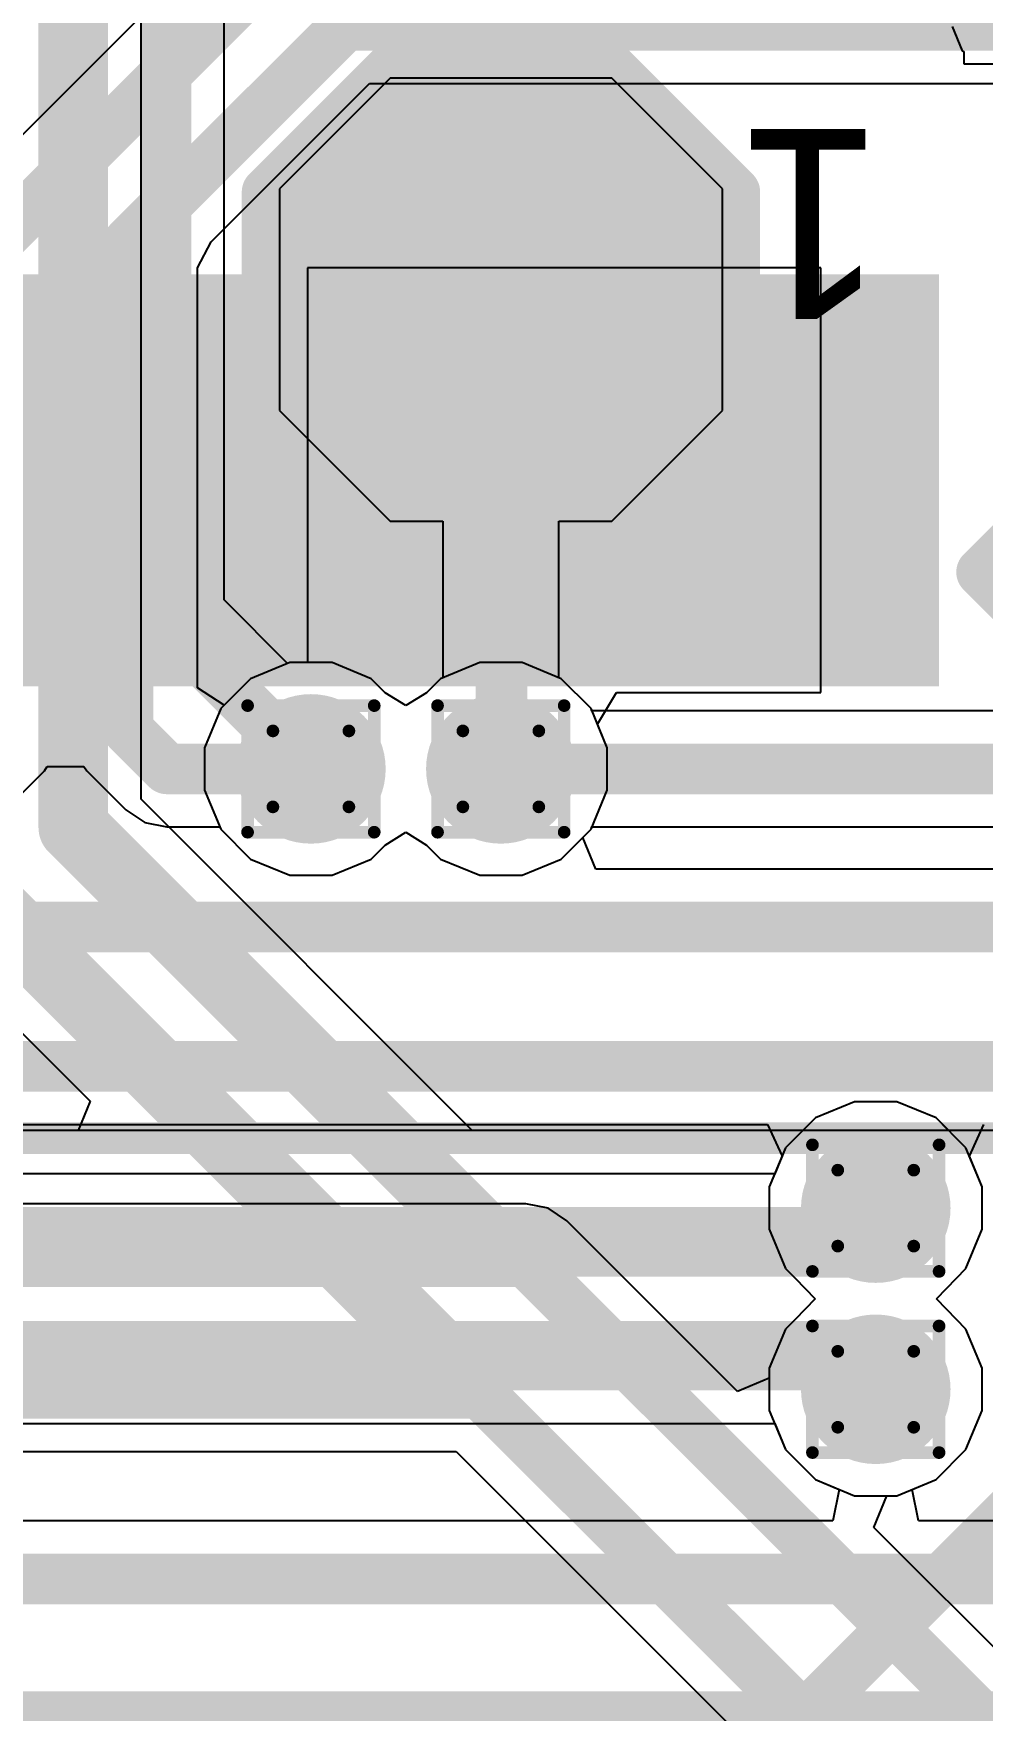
# Model space of a CAD drawing. Header units: inches. Extents: x -22 to 5433, y -13 to 5447.
# Drawn here: x 19.18 to 22.99, y 20.83 to 27.56 of the extents above; entities that cross this region are included whole.
import ezdxf

# ---------------------------------------------------------------- set-up
doc = ezdxf.new("R2010")
doc.units = ezdxf.units.IN
for name, color, linetype in [('Bottom Layer', 5, 'Continuous'), ('Bottom Overlay', 54, 'Continuous'), ('Bottom Paste', 16, 'Continuous'), ('Bottom Solder', 6, 'Continuous'), ('Drill Drawing', 1, 'Continuous'), ('Ground', 16, 'Continuous'), ('Power', 76, 'Continuous'), ('Top Layer', 1, 'Continuous'), ('Top Overlay', 2, 'Continuous'), ('Top Paste', 8, 'Continuous'), ('Top Solder', 216, 'Continuous'), ('Via Holes', 16, 'Continuous')]:
    doc.layers.add(name, color=color, linetype=linetype)
doc.styles.add('Arial', font='', dxfattribs={"height": 0.2})
doc.styles.get('Arial').set_extended_font_data('Arial')

msp = doc.modelspace()

# ---------------------------------------------------------------- hatches: boundary and pattern name
at = {"layer": 'Bottom Layer'}
msp.add_hatch(color=5, dxfattribs=at).paths.add_polyline_path([(21.4380699, 27.25774584), (20.6760699, 27.25774584), (20.2950699, 26.87674584), (20.2950699, 26.11474584), (20.6760699, 25.73374584), (21.4380699, 25.73374584), (21.8190699, 26.11474584), (21.8190699, 26.87674584)])
h = msp.add_hatch(color=5, dxfattribs=at)
edge = h.paths.add_edge_path()
edge.add_arc((20.2946, 24.6126), 0.2999994, 0, 360)
h = msp.add_hatch(color=5, dxfattribs=at)
edge = h.paths.add_edge_path()
edge.add_arc((21.0566, 24.6126), 0.2999994, 0, 360)
h = msp.add_hatch(color=5, dxfattribs=at)
edge = h.paths.add_edge_path()
edge.add_arc((22.56060258, 22.84996192), 0.2999994, 0, 360)
h = msp.add_hatch(color=5, dxfattribs=at)
edge = h.paths.add_edge_path()
edge.add_arc((22.56060258, 22.12296312), 0.2999994, 0, 360)
at = {"layer": 'Bottom Paste'}
msp.add_hatch(color=16, dxfattribs=at).paths.add_polyline_path([(21.4380699, 27.25774584), (20.6760699, 27.25774584), (20.2950699, 26.87674584), (20.2950699, 26.11474584), (20.6760699, 25.73374584), (21.4380699, 25.73374584), (21.8190699, 26.11474584), (21.8190699, 26.87674584)])
at = {"layer": 'Bottom Solder'}
msp.add_hatch(color=6, dxfattribs=at).paths.add_polyline_path([(21.4888699, 27.35934584), (20.6252699, 27.35934584), (20.1934699, 26.92754584), (20.1934699, 26.06394584), (20.6252699, 25.63214584), (21.4888699, 25.63214584), (21.9206699, 26.06394584), (21.9206699, 26.92754584)])
at = {"layer": 'Ground'}
h = msp.add_hatch(color=16, dxfattribs=at)
edge = h.paths.add_edge_path()
edge.add_arc((20.2946, 24.6126), 0.2999994, 0, 360)
h = msp.add_hatch(color=16, dxfattribs=at)
edge = h.paths.add_edge_path()
edge.add_arc((21.0566, 24.6126), 0.2999994, 0, 360)
h = msp.add_hatch(color=16, dxfattribs=at)
edge = h.paths.add_edge_path()
edge.add_arc((22.56060258, 22.84996192), 0.2999994, 0, 360)
h = msp.add_hatch(color=16, dxfattribs=at)
edge = h.paths.add_edge_path()
edge.add_arc((22.56060258, 22.12296312), 0.2999994, 0, 360)
at = {"layer": 'Power'}
h = msp.add_hatch(color=76, dxfattribs=at)
edge = h.paths.add_edge_path()
edge.add_arc((20.2946, 24.6126), 0.2999994, 0, 360)
h = msp.add_hatch(color=76, dxfattribs=at)
edge = h.paths.add_edge_path()
edge.add_arc((21.0566, 24.6126), 0.2999994, 0, 360)
h = msp.add_hatch(color=76, dxfattribs=at)
edge = h.paths.add_edge_path()
edge.add_arc((22.56060258, 22.84996192), 0.2999994, 0, 360)
h = msp.add_hatch(color=76, dxfattribs=at)
edge = h.paths.add_edge_path()
edge.add_arc((22.56060258, 22.12296312), 0.2999994, 0, 360)
at = {"layer": 'Top Layer'}
for points in [[(19.21309975, 25.0457462), (18.90809909, 25.0457462), (18.90809909, 26.49574584), (19.21309975, 26.49574584)], [(19.71309875, 25.0457462), (19.40809809, 25.0457462), (19.40809809, 26.49574584), (19.71309875, 26.49574584)], [(20.21310029, 25.0457462), (19.90809963, 25.0457462), (19.90809963, 26.49574584), (20.21310029, 26.49574584)], [(20.71309929, 25.0457462), (20.40809863, 25.0457462), (20.40809863, 26.49574584), (20.71309929, 26.49574584)], [(21.21310083, 25.0457462), (20.90810017, 25.0457462), (20.90810017, 26.49574584), (21.21310083, 26.49574584)], [(21.71309983, 25.0457462), (21.40809917, 25.0457462), (21.40809917, 26.49574584), (21.71309983, 26.49574584)], [(22.21309883, 25.0457462), (21.90809817, 25.0457462), (21.90809817, 26.49574584), (22.21309883, 26.49574584)], [(22.71310037, 25.0457462), (22.40809971, 25.0457462), (22.40809971, 26.49574584), (22.71310037, 26.49574584)]]:
    msp.add_hatch(color=1, dxfattribs=at).paths.add_polyline_path(points)
h = msp.add_hatch(color=1, dxfattribs=at)
edge = h.paths.add_edge_path()
edge.add_arc((20.2946, 24.6126), 0.2999994, 0, 360)
h = msp.add_hatch(color=1, dxfattribs=at)
edge = h.paths.add_edge_path()
edge.add_arc((21.0566, 24.6126), 0.2999994, 0, 360)
h = msp.add_hatch(color=1, dxfattribs=at)
edge = h.paths.add_edge_path()
edge.add_arc((22.56060258, 22.84996192), 0.2999994, 0, 360)
h = msp.add_hatch(color=1, dxfattribs=at)
edge = h.paths.add_edge_path()
edge.add_arc((22.56060258, 22.12296312), 0.2999994, 0, 360)
at = {"layer": 'Top Paste'}
for points in [[(19.21309975, 25.0457462), (18.90809909, 25.0457462), (18.90809909, 26.49574584), (19.21309975, 26.49574584)], [(19.71309875, 25.0457462), (19.40809809, 25.0457462), (19.40809809, 26.49574584), (19.71309875, 26.49574584)], [(20.21310029, 25.0457462), (19.90809963, 25.0457462), (19.90809963, 26.49574584), (20.21310029, 26.49574584)], [(20.71309929, 25.0457462), (20.40809863, 25.0457462), (20.40809863, 26.49574584), (20.71309929, 26.49574584)], [(21.21310083, 25.0457462), (20.90810017, 25.0457462), (20.90810017, 26.49574584), (21.21310083, 26.49574584)], [(21.71309983, 25.0457462), (21.40809917, 25.0457462), (21.40809917, 26.49574584), (21.71309983, 26.49574584)], [(22.21309883, 25.0457462), (21.90809817, 25.0457462), (21.90809817, 26.49574584), (22.21309883, 26.49574584)], [(22.71310037, 25.0457462), (22.40809971, 25.0457462), (22.40809971, 26.49574584), (22.71310037, 26.49574584)]]:
    msp.add_hatch(color=8, dxfattribs=at).paths.add_polyline_path(points)
at = {"layer": 'Top Solder'}
for points in [[(19.31469975, 24.9441462), (18.80649909, 24.9441462), (18.80649909, 26.59734584), (19.31469975, 26.59734584)], [(19.81469875, 24.9441462), (19.30649809, 24.9441462), (19.30649809, 26.59734584), (19.81469875, 26.59734584)], [(20.31470029, 24.9441462), (19.80649963, 24.9441462), (19.80649963, 26.59734584), (20.31470029, 26.59734584)], [(20.81469929, 24.9441462), (20.30649863, 24.9441462), (20.30649863, 26.59734584), (20.81469929, 26.59734584)], [(21.31470083, 24.9441462), (20.80650017, 24.9441462), (20.80650017, 26.59734584), (21.31470083, 26.59734584)], [(21.81469983, 24.9441462), (21.30649917, 24.9441462), (21.30649917, 26.59734584), (21.81469983, 26.59734584)], [(22.31469883, 24.9441462), (21.80649817, 24.9441462), (21.80649817, 26.59734584), (22.31469883, 26.59734584)], [(22.81470037, 24.9441462), (22.30649971, 24.9441462), (22.30649971, 26.59734584), (22.81470037, 26.59734584)]]:
    msp.add_hatch(color=216, dxfattribs=at).paths.add_polyline_path(points)
at = {"layer": 'Via Holes'}
h = msp.add_hatch(color=7, dxfattribs=at)
edge = h.paths.add_edge_path()
edge.add_arc((20.2946, 24.6126), 0.1499997, 0, 360)
h = msp.add_hatch(color=7, dxfattribs=at)
edge = h.paths.add_edge_path()
edge.add_arc((21.0566, 24.6126), 0.1499997, 0, 360)
h = msp.add_hatch(color=7, dxfattribs=at)
edge = h.paths.add_edge_path()
edge.add_arc((22.56060258, 22.84996192), 0.1499997, 0, 360)
h = msp.add_hatch(color=7, dxfattribs=at)
edge = h.paths.add_edge_path()
edge.add_arc((22.56060258, 22.12296312), 0.1499997, 0, 360)

# ---------------------------------------------------------------- linework, layer by layer
at = {"layer": 'Bottom Layer'}
for p, q in [((19.61332374, 24.4905022), (19.61332374, 27.9806273)), ((22.8668326, 27.5916517), (22.90709414, 27.49444844)), ((22.90709414, 27.49444844), (22.9134035, 27.49183478)), ((22.9134035, 27.49183478), (22.9134035, 27.4426045)), ((22.9134035, 27.4426045), (24.08599958, 27.4426045)), ((20.6125699, 27.38474584), (20.1680699, 26.94024584)), ((21.5015699, 27.38474584), (20.6125699, 27.38474584)), ((21.9460699, 26.94024584), (21.5015699, 27.38474584)), ((20.1680699, 26.94024584), (20.1680699, 26.05124584)), ((21.9460699, 26.05124584), (21.9460699, 26.94024584)), ((20.1680699, 26.05124584), (20.6125699, 25.60674584)), ((21.5015699, 25.60674584), (21.9460699, 26.05124584)), ((20.6125699, 25.60674584), (20.82352198, 25.60674584)), ((20.82352198, 25.60674584), (20.82352198, 24.978233)), ((21.28967802, 24.978233), (21.28967802, 25.60674584)), ((21.28967802, 25.60674584), (21.5015699, 25.60674584)), ((20.20966494, 25.0395994), (20.05272596, 24.97459064)), ((20.37953506, 25.0395994), (20.20966494, 25.0395994)), ((20.53647404, 24.97459064), (20.37953506, 25.0395994)), ((20.05272596, 24.97459064), (19.93260936, 24.85447404)), ((20.5926309, 24.91843378), (20.53647404, 24.97459064)), ((20.81472596, 24.97459064), (20.7585691, 24.91843378)), ((20.82352198, 24.978233), (20.81472596, 24.97459064)), ((21.29847404, 24.97459064), (21.28967802, 24.978233)), ((21.41859064, 24.85447404), (21.29847404, 24.97459064)), ((20.6756, 24.86639934), (20.5926309, 24.91843378)), ((20.7585691, 24.91843378), (20.6756, 24.86639934)), ((19.93260936, 24.85447404), (19.8676006, 24.69753506)), ((21.422233, 24.84567802), (21.41859064, 24.85447404)), ((23.96679484, 24.84567802), (21.422233, 24.84567802)), ((19.8676006, 24.69753506), (19.8676006, 24.52766494)), ((19.8676006, 24.52766494), (19.93260936, 24.37072596)), ((20.94203838, 23.16178502), (19.61332374, 24.4905022)), ((19.93260936, 24.37072596), (20.05272596, 24.25060936)), ((21.29847404, 24.25060936), (21.41859064, 24.37072596)), ((21.41859064, 24.37072596), (21.422233, 24.37952198)), ((21.422233, 24.37952198), (23.87025198, 24.37952198)), ((20.53647404, 24.25060936), (20.5926309, 24.30676622)), ((20.5926309, 24.30676622), (20.6756, 24.35880066)), ((20.6756, 24.35880066), (20.7585691, 24.30676622)), ((20.7585691, 24.30676622), (20.81472596, 24.25060936)), ((20.05272596, 24.25060936), (20.20966494, 24.1856006)), ((20.37953506, 24.1856006), (20.53647404, 24.25060936)), ((20.81472596, 24.25060936), (20.97166494, 24.1856006)), ((21.14153506, 24.1856006), (21.29847404, 24.25060936)), ((20.20966494, 24.1856006), (20.37953506, 24.1856006)), ((20.97166494, 24.1856006), (21.14153506, 24.1856006)), ((18.69191842, 23.99620804), (19.40900868, 23.27911778)), ((19.40900868, 23.27911778), (19.36040578, 23.16178502)), ((22.47566752, 23.27696132), (22.31872854, 23.21195256)), ((22.64553764, 23.27696132), (22.47566752, 23.27696132)), ((22.80247662, 23.21195256), (22.64553764, 23.27696132)), ((30.86113208, 23.16178502), (6.071090219999999, 23.16178502)), ((19.36040578, 23.16178502), (16.13004902, 23.16178502)), ((22.268561, 23.16178502), (20.94203838, 23.16178502)), ((22.31872854, 23.21195256), (22.268561, 23.16178502)), ((22.85264416, 23.16178502), (22.80247662, 23.21195256)), ((23.97312198, 23.16178502), (22.85264416, 23.16178502))]:
    msp.add_line(p, q, dxfattribs=at)
for points in [[(19.34139896, 24.3778659, 0.2794, 0.2794, 0), (19.34139896, 28.0932636, 0.2794, 0.2794, 0)], [(21.0566, 26.49527594, 0.2032, 0.2032, 0), (21.0570699, 26.49574584, 0.2032, 0.2032, 0)], [(21.0566, 24.6126, 0.2032, 0.2032, 0), (21.0566, 26.49527594, 0.2032, 0.2032, 0)], [(21.0566, 24.6126, 0.2032, 0.2032, 0), (23.96679484, 24.6126, 0.2032, 0.2032, 0)], [(19.34139896, 24.3778659, 0.2794, 0.2794, 0), (21.00420234, 22.71506252, 0.2794, 0.2794, 0)], [(18.88419896, 24.18848858, 0.2794, 0.2794, 0), (20.81482502, 22.25786252, 0.2794, 0.2794, 0)], [(22.33894948, 22.71506252, 0.2794, 0.2794, 0), (22.47384888, 22.84996192, 0.2794, 0.2794, 0)], [(22.47384888, 22.84996192, 0.2794, 0.2794, 0), (22.56060258, 22.84996192, 0.2794, 0.2794, 0)], [(20.25843548, 18.79581458, 0.2032, 0.2032, 0), (24.2062, 22.7435791, 0.2032, 0.2032, 0)], [(21.00420234, 22.71506252, 0.2794, 0.2794, 0), (22.33894948, 22.71506252, 0.2794, 0.2794, 0)], [(20.81482502, 22.25786252, 0.2794, 0.2794, 0), (22.33894948, 22.25786252, 0.2794, 0.2794, 0)], [(22.33894948, 22.25786252, 0.2794, 0.2794, 0), (22.47384888, 22.12296312, 0.2794, 0.2794, 0)], [(22.47384888, 22.12296312, 0.2794, 0.2794, 0), (22.56060258, 22.12296312, 0.2794, 0.2794, 0)]]:
    msp.add_lwpolyline(points, format="xyseb", dxfattribs=at)
for points in [[(21.0058, 26.49527594, 0.1016, 0.1016, 1), (21.1074, 26.49527594, 0.1016, 0.1016, 1)], [(21.0058, 26.49527594, 0.1016, 0.1016, 1), (21.1074, 26.49527594, 0.1016, 0.1016, 1)], [(21.0062699, 26.49574584, 0.1016, 0.1016, 1), (21.1078699, 26.49574584, 0.1016, 0.1016, 1)], [(21.0058, 24.6126, 0.1016, 0.1016, 1), (21.1074, 24.6126, 0.1016, 0.1016, 1)], [(21.0058, 24.6126, 0.1016, 0.1016, 1), (21.1074, 24.6126, 0.1016, 0.1016, 1)], [(19.27154896, 24.3778659, 0.1397, 0.1397, 1), (19.41124896, 24.3778659, 0.1397, 0.1397, 1)], [(19.27154896, 24.3778659, 0.1397, 0.1397, 1), (19.41124896, 24.3778659, 0.1397, 0.1397, 1)], [(22.40399888, 22.84996192, 0.1397, 0.1397, 1), (22.54369888, 22.84996192, 0.1397, 0.1397, 1)], [(22.40399888, 22.84996192, 0.1397, 0.1397, 1), (22.54369888, 22.84996192, 0.1397, 0.1397, 1)], [(22.49075258, 22.84996192, 0.1397, 0.1397, 1), (22.63045258, 22.84996192, 0.1397, 0.1397, 1)], [(20.93435234, 22.71506252, 0.1397, 0.1397, 1), (21.07405234, 22.71506252, 0.1397, 0.1397, 1)], [(20.93435234, 22.71506252, 0.1397, 0.1397, 1), (21.07405234, 22.71506252, 0.1397, 0.1397, 1)], [(22.26909948, 22.71506252, 0.1397, 0.1397, 1), (22.40879948, 22.71506252, 0.1397, 0.1397, 1)], [(22.26909948, 22.71506252, 0.1397, 0.1397, 1), (22.40879948, 22.71506252, 0.1397, 0.1397, 1)], [(20.74497502, 22.25786252, 0.1397, 0.1397, 1), (20.88467502, 22.25786252, 0.1397, 0.1397, 1)], [(20.74497502, 22.25786252, 0.1397, 0.1397, 1), (20.88467502, 22.25786252, 0.1397, 0.1397, 1)], [(22.26909948, 22.25786252, 0.1397, 0.1397, 1), (22.40879948, 22.25786252, 0.1397, 0.1397, 1)], [(22.26909948, 22.25786252, 0.1397, 0.1397, 1), (22.40879948, 22.25786252, 0.1397, 0.1397, 1)], [(22.40399888, 22.12296312, 0.1397, 0.1397, 1), (22.54369888, 22.12296312, 0.1397, 0.1397, 1)], [(22.40399888, 22.12296312, 0.1397, 0.1397, 1), (22.54369888, 22.12296312, 0.1397, 0.1397, 1)], [(22.49075258, 22.12296312, 0.1397, 0.1397, 1), (22.63045258, 22.12296312, 0.1397, 0.1397, 1)]]:
    msp.add_lwpolyline(points, format="xyseb", close=True, dxfattribs=at)
at = {"layer": 'Bottom Overlay'}
for points in [[(20.1172699, 26.92754584, 0.1999996, 0.1999996, 0), (20.6252699, 27.43554584, 0.1999996, 0.1999996, 0)], [(20.6252699, 27.43554584, 0.1999996, 0.1999996, 0), (21.4888699, 27.43554584, 0.1999996, 0.1999996, 0)], [(21.4888699, 27.43554584, 0.1999996, 0.1999996, 0), (21.9968699, 26.92754584, 0.1999996, 0.1999996, 0)], [(20.1172699, 26.06394584, 0.1999996, 0.1999996, 0), (20.1172699, 26.92754584, 0.1999996, 0.1999996, 0)], [(21.9968699, 26.06394584, 0.1999996, 0.1999996, 0), (21.9968699, 26.92754584, 0.1999996, 0.1999996, 0)], [(20.1172699, 26.06394584, 0.1999996, 0.1999996, 0), (20.6252699, 25.55594584, 0.1999996, 0.1999996, 0)], [(21.4888699, 25.55594584, 0.1999996, 0.1999996, 0), (21.9968699, 26.06394584, 0.1999996, 0.1999996, 0)], [(20.6252699, 25.55594584, 0.1999996, 0.1999996, 0), (21.4888699, 25.55594584, 0.1999996, 0.1999996, 0)], [(4.95759994, 23.13088084, 0.127, 0.127, 0), (31.95759928, 23.13088084, 0.127, 0.127, 0)]]:
    msp.add_lwpolyline(points, format="xyseb", dxfattribs=at)
for points in [[(20.57527, 27.43554584, 0.0999998, 0.0999998, 1), (20.6752698, 27.43554584, 0.0999998, 0.0999998, 1)], [(20.57527, 27.43554584, 0.0999998, 0.0999998, 1), (20.6752698, 27.43554584, 0.0999998, 0.0999998, 1)], [(21.43887, 27.43554584, 0.0999998, 0.0999998, 1), (21.5388698, 27.43554584, 0.0999998, 0.0999998, 1)], [(21.43887, 27.43554584, 0.0999998, 0.0999998, 1), (21.5388698, 27.43554584, 0.0999998, 0.0999998, 1)], [(20.06727, 26.92754584, 0.0999998, 0.0999998, 1), (20.1672698, 26.92754584, 0.0999998, 0.0999998, 1)], [(20.06727, 26.92754584, 0.0999998, 0.0999998, 1), (20.1672698, 26.92754584, 0.0999998, 0.0999998, 1)], [(21.94687, 26.92754584, 0.0999998, 0.0999998, 1), (22.0468698, 26.92754584, 0.0999998, 0.0999998, 1)], [(21.94687, 26.92754584, 0.0999998, 0.0999998, 1), (22.0468698, 26.92754584, 0.0999998, 0.0999998, 1)], [(20.06727, 26.06394584, 0.0999998, 0.0999998, 1), (20.1672698, 26.06394584, 0.0999998, 0.0999998, 1)], [(20.06727, 26.06394584, 0.0999998, 0.0999998, 1), (20.1672698, 26.06394584, 0.0999998, 0.0999998, 1)], [(21.94687, 26.06394584, 0.0999998, 0.0999998, 1), (22.0468698, 26.06394584, 0.0999998, 0.0999998, 1)], [(21.94687, 26.06394584, 0.0999998, 0.0999998, 1), (22.0468698, 26.06394584, 0.0999998, 0.0999998, 1)], [(20.57527, 25.55594584, 0.0999998, 0.0999998, 1), (20.6752698, 25.55594584, 0.0999998, 0.0999998, 1)], [(20.57527, 25.55594584, 0.0999998, 0.0999998, 1), (20.6752698, 25.55594584, 0.0999998, 0.0999998, 1)], [(21.43887, 25.55594584, 0.0999998, 0.0999998, 1), (21.5388698, 25.55594584, 0.0999998, 0.0999998, 1)], [(21.43887, 25.55594584, 0.0999998, 0.0999998, 1), (21.5388698, 25.55594584, 0.0999998, 0.0999998, 1)]]:
    msp.add_lwpolyline(points, format="xyseb", close=True, dxfattribs=at)
at = {"layer": 'Drill Drawing'}
for points in [[(20.0406, 24.8666, 0.0508, 0.0508, 0), (20.5486, 24.8666, 0.0508, 0.0508, 0)], [(20.0406, 24.3586, 0.0508, 0.0508, 0), (20.0406, 24.8666, 0.0508, 0.0508, 0)], [(20.5486, 24.3586, 0.0508, 0.0508, 0), (20.5486, 24.8666, 0.0508, 0.0508, 0)], [(20.8026, 24.8666, 0.0508, 0.0508, 0), (21.3106, 24.8666, 0.0508, 0.0508, 0)], [(20.8026, 24.3586, 0.0508, 0.0508, 0), (20.8026, 24.8666, 0.0508, 0.0508, 0)], [(21.3106, 24.3586, 0.0508, 0.0508, 0), (21.3106, 24.8666, 0.0508, 0.0508, 0)], [(20.1422, 24.765, 0.0508, 0.0508, 0), (20.447, 24.765, 0.0508, 0.0508, 0)], [(20.1422, 24.4602, 0.0508, 0.0508, 0), (20.1422, 24.765, 0.0508, 0.0508, 0)], [(20.447, 24.4602, 0.0508, 0.0508, 0), (20.447, 24.765, 0.0508, 0.0508, 0)], [(20.9042, 24.765, 0.0508, 0.0508, 0), (21.209, 24.765, 0.0508, 0.0508, 0)], [(20.9042, 24.4602, 0.0508, 0.0508, 0), (20.9042, 24.765, 0.0508, 0.0508, 0)], [(21.209, 24.4602, 0.0508, 0.0508, 0), (21.209, 24.765, 0.0508, 0.0508, 0)], [(20.1422, 24.4602, 0.0508, 0.0508, 0), (20.447, 24.4602, 0.0508, 0.0508, 0)], [(20.9042, 24.4602, 0.0508, 0.0508, 0), (21.209, 24.4602, 0.0508, 0.0508, 0)], [(20.0406, 24.3586, 0.0508, 0.0508, 0), (20.5486, 24.3586, 0.0508, 0.0508, 0)], [(20.8026, 24.3586, 0.0508, 0.0508, 0), (21.3106, 24.3586, 0.0508, 0.0508, 0)], [(22.30660258, 23.10396192, 0.0508, 0.0508, 0), (22.81460258, 23.10396192, 0.0508, 0.0508, 0)], [(22.30660258, 22.59596192, 0.0508, 0.0508, 0), (22.30660258, 23.10396192, 0.0508, 0.0508, 0)], [(22.81460258, 22.59596192, 0.0508, 0.0508, 0), (22.81460258, 23.10396192, 0.0508, 0.0508, 0)], [(22.40820258, 23.00236192, 0.0508, 0.0508, 0), (22.71300258, 23.00236192, 0.0508, 0.0508, 0)], [(22.40820258, 22.69756192, 0.0508, 0.0508, 0), (22.40820258, 23.00236192, 0.0508, 0.0508, 0)], [(22.71300258, 22.69756192, 0.0508, 0.0508, 0), (22.71300258, 23.00236192, 0.0508, 0.0508, 0)], [(22.40820258, 22.69756192, 0.0508, 0.0508, 0), (22.71300258, 22.69756192, 0.0508, 0.0508, 0)], [(22.30660258, 22.59596192, 0.0508, 0.0508, 0), (22.81460258, 22.59596192, 0.0508, 0.0508, 0)], [(22.30660258, 22.37696312, 0.0508, 0.0508, 0), (22.81460258, 22.37696312, 0.0508, 0.0508, 0)], [(22.30660258, 21.86896312, 0.0508, 0.0508, 0), (22.30660258, 22.37696312, 0.0508, 0.0508, 0)], [(22.81460258, 21.86896312, 0.0508, 0.0508, 0), (22.81460258, 22.37696312, 0.0508, 0.0508, 0)], [(22.40820258, 22.27536312, 0.0508, 0.0508, 0), (22.71300258, 22.27536312, 0.0508, 0.0508, 0)], [(22.40820258, 21.97056312, 0.0508, 0.0508, 0), (22.40820258, 22.27536312, 0.0508, 0.0508, 0)], [(22.71300258, 21.97056312, 0.0508, 0.0508, 0), (22.71300258, 22.27536312, 0.0508, 0.0508, 0)], [(22.40820258, 21.97056312, 0.0508, 0.0508, 0), (22.71300258, 21.97056312, 0.0508, 0.0508, 0)], [(22.30660258, 21.86896312, 0.0508, 0.0508, 0), (22.81460258, 21.86896312, 0.0508, 0.0508, 0)]]:
    msp.add_lwpolyline(points, format="xyseb", dxfattribs=at)
for points in [[(20.0279, 24.8666, 0.0254, 0.0254, 1), (20.0533, 24.8666, 0.0254, 0.0254, 1)], [(20.0279, 24.8666, 0.0254, 0.0254, 1), (20.0533, 24.8666, 0.0254, 0.0254, 1)], [(20.5359, 24.8666, 0.0254, 0.0254, 1), (20.5613, 24.8666, 0.0254, 0.0254, 1)], [(20.5359, 24.8666, 0.0254, 0.0254, 1), (20.5613, 24.8666, 0.0254, 0.0254, 1)], [(20.7899, 24.8666, 0.0254, 0.0254, 1), (20.8153, 24.8666, 0.0254, 0.0254, 1)], [(20.7899, 24.8666, 0.0254, 0.0254, 1), (20.8153, 24.8666, 0.0254, 0.0254, 1)], [(21.2979, 24.8666, 0.0254, 0.0254, 1), (21.3233, 24.8666, 0.0254, 0.0254, 1)], [(21.2979, 24.8666, 0.0254, 0.0254, 1), (21.3233, 24.8666, 0.0254, 0.0254, 1)], [(20.1295, 24.765, 0.0254, 0.0254, 1), (20.1549, 24.765, 0.0254, 0.0254, 1)], [(20.1295, 24.765, 0.0254, 0.0254, 1), (20.1549, 24.765, 0.0254, 0.0254, 1)], [(20.4343, 24.765, 0.0254, 0.0254, 1), (20.4597, 24.765, 0.0254, 0.0254, 1)], [(20.4343, 24.765, 0.0254, 0.0254, 1), (20.4597, 24.765, 0.0254, 0.0254, 1)], [(20.8915, 24.765, 0.0254, 0.0254, 1), (20.9169, 24.765, 0.0254, 0.0254, 1)], [(20.8915, 24.765, 0.0254, 0.0254, 1), (20.9169, 24.765, 0.0254, 0.0254, 1)], [(21.1963, 24.765, 0.0254, 0.0254, 1), (21.2217, 24.765, 0.0254, 0.0254, 1)], [(21.1963, 24.765, 0.0254, 0.0254, 1), (21.2217, 24.765, 0.0254, 0.0254, 1)], [(20.1295, 24.4602, 0.0254, 0.0254, 1), (20.1549, 24.4602, 0.0254, 0.0254, 1)], [(20.1295, 24.4602, 0.0254, 0.0254, 1), (20.1549, 24.4602, 0.0254, 0.0254, 1)], [(20.4343, 24.4602, 0.0254, 0.0254, 1), (20.4597, 24.4602, 0.0254, 0.0254, 1)], [(20.4343, 24.4602, 0.0254, 0.0254, 1), (20.4597, 24.4602, 0.0254, 0.0254, 1)], [(20.8915, 24.4602, 0.0254, 0.0254, 1), (20.9169, 24.4602, 0.0254, 0.0254, 1)], [(20.8915, 24.4602, 0.0254, 0.0254, 1), (20.9169, 24.4602, 0.0254, 0.0254, 1)], [(21.1963, 24.4602, 0.0254, 0.0254, 1), (21.2217, 24.4602, 0.0254, 0.0254, 1)], [(21.1963, 24.4602, 0.0254, 0.0254, 1), (21.2217, 24.4602, 0.0254, 0.0254, 1)], [(20.0279, 24.3586, 0.0254, 0.0254, 1), (20.0533, 24.3586, 0.0254, 0.0254, 1)], [(20.0279, 24.3586, 0.0254, 0.0254, 1), (20.0533, 24.3586, 0.0254, 0.0254, 1)], [(20.5359, 24.3586, 0.0254, 0.0254, 1), (20.5613, 24.3586, 0.0254, 0.0254, 1)], [(20.5359, 24.3586, 0.0254, 0.0254, 1), (20.5613, 24.3586, 0.0254, 0.0254, 1)], [(20.7899, 24.3586, 0.0254, 0.0254, 1), (20.8153, 24.3586, 0.0254, 0.0254, 1)], [(20.7899, 24.3586, 0.0254, 0.0254, 1), (20.8153, 24.3586, 0.0254, 0.0254, 1)], [(21.2979, 24.3586, 0.0254, 0.0254, 1), (21.3233, 24.3586, 0.0254, 0.0254, 1)], [(21.2979, 24.3586, 0.0254, 0.0254, 1), (21.3233, 24.3586, 0.0254, 0.0254, 1)], [(22.29390258, 23.10396192, 0.0254, 0.0254, 1), (22.31930258, 23.10396192, 0.0254, 0.0254, 1)], [(22.29390258, 23.10396192, 0.0254, 0.0254, 1), (22.31930258, 23.10396192, 0.0254, 0.0254, 1)], [(22.80190258, 23.10396192, 0.0254, 0.0254, 1), (22.82730258, 23.10396192, 0.0254, 0.0254, 1)], [(22.80190258, 23.10396192, 0.0254, 0.0254, 1), (22.82730258, 23.10396192, 0.0254, 0.0254, 1)], [(22.39550258, 23.00236192, 0.0254, 0.0254, 1), (22.42090258, 23.00236192, 0.0254, 0.0254, 1)], [(22.39550258, 23.00236192, 0.0254, 0.0254, 1), (22.42090258, 23.00236192, 0.0254, 0.0254, 1)], [(22.70030258, 23.00236192, 0.0254, 0.0254, 1), (22.72570258, 23.00236192, 0.0254, 0.0254, 1)], [(22.70030258, 23.00236192, 0.0254, 0.0254, 1), (22.72570258, 23.00236192, 0.0254, 0.0254, 1)], [(22.39550258, 22.69756192, 0.0254, 0.0254, 1), (22.42090258, 22.69756192, 0.0254, 0.0254, 1)], [(22.39550258, 22.69756192, 0.0254, 0.0254, 1), (22.42090258, 22.69756192, 0.0254, 0.0254, 1)], [(22.70030258, 22.69756192, 0.0254, 0.0254, 1), (22.72570258, 22.69756192, 0.0254, 0.0254, 1)], [(22.70030258, 22.69756192, 0.0254, 0.0254, 1), (22.72570258, 22.69756192, 0.0254, 0.0254, 1)], [(22.29390258, 22.59596192, 0.0254, 0.0254, 1), (22.31930258, 22.59596192, 0.0254, 0.0254, 1)], [(22.29390258, 22.59596192, 0.0254, 0.0254, 1), (22.31930258, 22.59596192, 0.0254, 0.0254, 1)], [(22.80190258, 22.59596192, 0.0254, 0.0254, 1), (22.82730258, 22.59596192, 0.0254, 0.0254, 1)], [(22.80190258, 22.59596192, 0.0254, 0.0254, 1), (22.82730258, 22.59596192, 0.0254, 0.0254, 1)], [(22.29390258, 22.37696312, 0.0254, 0.0254, 1), (22.31930258, 22.37696312, 0.0254, 0.0254, 1)], [(22.29390258, 22.37696312, 0.0254, 0.0254, 1), (22.31930258, 22.37696312, 0.0254, 0.0254, 1)], [(22.80190258, 22.37696312, 0.0254, 0.0254, 1), (22.82730258, 22.37696312, 0.0254, 0.0254, 1)], [(22.80190258, 22.37696312, 0.0254, 0.0254, 1), (22.82730258, 22.37696312, 0.0254, 0.0254, 1)], [(22.39550258, 22.27536312, 0.0254, 0.0254, 1), (22.42090258, 22.27536312, 0.0254, 0.0254, 1)], [(22.39550258, 22.27536312, 0.0254, 0.0254, 1), (22.42090258, 22.27536312, 0.0254, 0.0254, 1)], [(22.70030258, 22.27536312, 0.0254, 0.0254, 1), (22.72570258, 22.27536312, 0.0254, 0.0254, 1)], [(22.70030258, 22.27536312, 0.0254, 0.0254, 1), (22.72570258, 22.27536312, 0.0254, 0.0254, 1)], [(22.39550258, 21.97056312, 0.0254, 0.0254, 1), (22.42090258, 21.97056312, 0.0254, 0.0254, 1)], [(22.39550258, 21.97056312, 0.0254, 0.0254, 1), (22.42090258, 21.97056312, 0.0254, 0.0254, 1)], [(22.70030258, 21.97056312, 0.0254, 0.0254, 1), (22.72570258, 21.97056312, 0.0254, 0.0254, 1)], [(22.70030258, 21.97056312, 0.0254, 0.0254, 1), (22.72570258, 21.97056312, 0.0254, 0.0254, 1)], [(22.29390258, 21.86896312, 0.0254, 0.0254, 1), (22.31930258, 21.86896312, 0.0254, 0.0254, 1)], [(22.29390258, 21.86896312, 0.0254, 0.0254, 1), (22.31930258, 21.86896312, 0.0254, 0.0254, 1)], [(22.80190258, 21.86896312, 0.0254, 0.0254, 1), (22.82730258, 21.86896312, 0.0254, 0.0254, 1)], [(22.80190258, 21.86896312, 0.0254, 0.0254, 1), (22.82730258, 21.86896312, 0.0254, 0.0254, 1)]]:
    msp.add_lwpolyline(points, format="xyseb", close=True, dxfattribs=at)
at = {"layer": 'Ground'}
for p, q in [((19.94617804, 25.29064284), (19.94617804, 29.29395716)), ((20.20086638, 25.0359545), (19.94617804, 25.29064284)), ((20.20966494, 25.0395994), (20.20086638, 25.0359545)), ((20.37953506, 25.0395994), (20.20966494, 25.0395994)), ((20.53647404, 24.97459064), (20.37953506, 25.0395994)), ((20.97166494, 25.0395994), (20.81472596, 24.97459064)), ((21.14153506, 25.0395994), (20.97166494, 25.0395994)), ((21.29847404, 24.97459064), (21.14153506, 25.0395994)), ((20.5926309, 24.91843378), (20.53647404, 24.97459064)), ((20.81472596, 24.97459064), (20.7585691, 24.91843378)), ((21.41859064, 24.85447404), (21.29847404, 24.97459064)), ((20.6756, 24.86639934), (20.5926309, 24.91843378)), ((20.7585691, 24.91843378), (20.6756, 24.86639934)), ((21.4835994, 24.69753506), (21.41859064, 24.85447404)), ((21.4835994, 24.52766494), (21.4835994, 24.69753506)), ((21.41859064, 24.37072596), (21.4835994, 24.52766494)), ((21.3855427, 24.33767802), (21.41859064, 24.37072596)), ((21.43814864, 24.21067802), (21.3855427, 24.33767802)), ((23.24865556, 24.21067802), (21.43814864, 24.21067802)), ((13.3096, 23.18572198), (22.1265623, 23.18572198)), ((22.1265623, 23.18572198), (22.1848934, 23.05871944)), ((22.93631176, 23.05871944), (22.99464286, 23.18572198)), ((22.1848934, 23.05871944), (22.13360318, 22.93489698)), ((22.98760198, 22.93489698), (22.93631176, 23.05871944)), ((22.13360318, 22.93489698), (22.13360318, 22.76502686)), ((22.98760198, 22.76502686), (22.98760198, 22.93489698)), ((22.13360318, 22.76502686), (22.19861194, 22.60808788)), ((22.92259322, 22.60808788), (22.98760198, 22.76502686)), ((22.19861194, 22.60808788), (22.23727074, 22.56942908)), ((22.23727074, 22.56942908), (22.31727058, 22.48646252)), ((22.80393458, 22.48646252), (22.88393442, 22.56942908)), ((22.88393442, 22.56942908), (22.92259322, 22.60808788)), ((22.31727058, 22.48646252), (22.23727074, 22.40349596)), ((22.88393442, 22.40349596), (22.80393458, 22.48646252)), ((22.19861194, 22.36483716), (22.13360318, 22.20789818)), ((22.23727074, 22.40349596), (22.19861194, 22.36483716)), ((22.92259322, 22.36483716), (22.88393442, 22.40349596)), ((22.98760198, 22.20789818), (22.92259322, 22.36483716)), ((22.13360318, 22.20789818), (22.13360318, 22.03802806)), ((22.98760198, 22.03802806), (22.98760198, 22.20789818)), ((22.13360318, 22.03802806), (22.19861194, 21.88108908)), ((22.92259322, 21.88108908), (22.98760198, 22.03802806)), ((22.19861194, 21.88108908), (22.31872854, 21.76097248)), ((22.80247662, 21.76097248), (22.92259322, 21.88108908)), ((22.31872854, 21.76097248), (22.41407252, 21.72147802)), ((22.70713264, 21.72147802), (22.80247662, 21.76097248)), ((22.41407252, 21.72147802), (22.38880968, 21.59447802)), ((22.73239548, 21.59447802), (22.70713264, 21.72147802)), ((22.38880968, 21.59447802), (11.95421282, 21.59447802)), ((23.14445714, 21.59447802), (22.73239548, 21.59447802))]:
    msp.add_line(p, q, dxfattribs=at)
for points in [[(19.71310002, 25.19409998, 0.2032, 0.2032, 0), (19.71310002, 29.39050002, 0.2032, 0.2032, 0)], [(19.71310002, 25.19409998, 0.2032, 0.2032, 0), (20.2946, 24.6126, 0.2032, 0.2032, 0)], [(14.5542, 23.9776, 0.2032, 0.2032, 0), (23.34519842, 23.9776, 0.2032, 0.2032, 0)], [(13.3096, 23.4188, 0.2032, 0.2032, 0), (23.52937636, 23.4188, 0.2032, 0.2032, 0)], [(11.85766996, 21.3614, 0.2032, 0.2032, 0), (23.241, 21.3614, 0.2032, 0.2032, 0)], [(10.9158532, 20.8087468, 0.2032, 0.2032, 0), (23.72342982, 20.8087468, 0.2032, 0.2032, 0)]]:
    msp.add_lwpolyline(points, format="xyseb", dxfattribs=at)
for points in [[(19.66230002, 25.19409998, 0.1016, 0.1016, 1), (19.76390002, 25.19409998, 0.1016, 0.1016, 1)], [(19.66230002, 25.19409998, 0.1016, 0.1016, 1), (19.76390002, 25.19409998, 0.1016, 0.1016, 1)], [(20.2438, 24.6126, 0.1016, 0.1016, 1), (20.3454, 24.6126, 0.1016, 0.1016, 1)]]:
    msp.add_lwpolyline(points, format="xyseb", close=True, dxfattribs=at)
at = {"layer": 'Power'}
for p, q in [((20.20966494, 25.0395994), (20.05272596, 24.97459064)), ((20.37953506, 25.0395994), (20.20966494, 25.0395994)), ((20.53647404, 24.97459064), (20.37953506, 25.0395994)), ((20.97166494, 25.0395994), (20.81472596, 24.97459064)), ((21.14153506, 25.0395994), (20.97166494, 25.0395994)), ((21.29847404, 24.97459064), (21.14153506, 25.0395994)), ((20.05272596, 24.97459064), (19.93260936, 24.85447404)), ((20.5926309, 24.91843378), (20.53647404, 24.97459064)), ((20.81472596, 24.97459064), (20.7585691, 24.91843378)), ((21.41859064, 24.85447404), (21.29847404, 24.97459064)), ((20.6756, 24.86639934), (20.5926309, 24.91843378)), ((20.7585691, 24.91843378), (20.6756, 24.86639934)), ((19.93260936, 24.85447404), (19.8676006, 24.69753506)), ((21.4835994, 24.69753506), (21.41859064, 24.85447404)), ((19.8676006, 24.69753506), (19.8676006, 24.52766494)), ((21.4835994, 24.52766494), (21.4835994, 24.69753506)), ((19.8676006, 24.52766494), (19.93260936, 24.37072596)), ((21.41859064, 24.37072596), (21.4835994, 24.52766494)), ((19.93260936, 24.37072596), (20.05272596, 24.25060936)), ((21.29847404, 24.25060936), (21.41859064, 24.37072596)), ((20.53647404, 24.25060936), (20.5926309, 24.30676622)), ((20.5926309, 24.30676622), (20.6756, 24.35880066)), ((20.6756, 24.35880066), (20.7585691, 24.30676622)), ((20.7585691, 24.30676622), (20.81472596, 24.25060936)), ((20.05272596, 24.25060936), (20.20966494, 24.1856006)), ((20.37953506, 24.1856006), (20.53647404, 24.25060936)), ((20.81472596, 24.25060936), (20.97166494, 24.1856006)), ((21.14153506, 24.1856006), (21.29847404, 24.25060936)), ((20.20966494, 24.1856006), (20.37953506, 24.1856006)), ((20.97166494, 24.1856006), (21.14153506, 24.1856006)), ((22.47566752, 23.27696132), (22.31872854, 23.21195256)), ((22.64553764, 23.27696132), (22.47566752, 23.27696132)), ((22.80247662, 23.21195256), (22.64553764, 23.27696132)), ((22.31872854, 23.21195256), (22.19861194, 23.09183596)), ((22.92259322, 23.09183596), (22.80247662, 23.21195256)), ((22.19861194, 23.09183596), (22.13360318, 22.93489698)), ((22.98760198, 22.93489698), (22.92259322, 23.09183596)), ((22.13360318, 22.93489698), (22.13360318, 22.76502686)), ((22.98760198, 22.76502686), (22.98760198, 22.93489698)), ((21.15701382, 22.86771398), (4.83178104, 22.86771398)), ((21.24620846, 22.84997208), (21.15701382, 22.86771398)), ((21.32182426, 22.7994464), (21.24620846, 22.84997208)), ((22.00660318, 22.11466748), (21.32182426, 22.7994464)), ((22.13360318, 22.76502686), (22.19861194, 22.60808788)), ((22.92259322, 22.60808788), (22.98760198, 22.76502686)), ((22.19861194, 22.60808788), (22.23727074, 22.56942908)), ((22.23727074, 22.56942908), (22.31727058, 22.48646252)), ((22.80393458, 22.48646252), (22.88393442, 22.56942908)), ((22.88393442, 22.56942908), (22.92259322, 22.60808788)), ((22.31727058, 22.48646252), (22.23727074, 22.40349596)), ((22.88393442, 22.40349596), (22.80393458, 22.48646252)), ((22.19861194, 22.36483716), (22.13360318, 22.20789818)), ((22.23727074, 22.40349596), (22.19861194, 22.36483716)), ((22.92259322, 22.36483716), (22.88393442, 22.40349596)), ((22.98760198, 22.20789818), (22.92259322, 22.36483716)), ((22.13360318, 22.20789818), (22.13360318, 22.16727342)), ((22.98760198, 22.03802806), (22.98760198, 22.20789818)), ((22.13360318, 22.16727342), (22.00660318, 22.11466748)), ((22.92259322, 21.88108908), (22.98760198, 22.03802806)), ((3.454158699999999, 21.87295854), (20.87753762, 21.87295854)), ((20.87753762, 21.87295854), (24.10432568, 18.64617048)), ((22.80247662, 21.76097248), (22.92259322, 21.88108908)), ((22.64553764, 21.69596372), (22.80247662, 21.76097248)), ((22.55230694, 21.56896372), (22.60491288, 21.69596372)), ((22.60491288, 21.69596372), (22.64553764, 21.69596372)), ((24.9453273, 19.17594336), (22.55230694, 21.56896372))]:
    msp.add_line(p, q, dxfattribs=at)
for points in [[(4.46614804, 22.63463596, 0.2032, 0.2032, 0), (21.15701382, 22.63463596, 0.2032, 0.2032, 0)], [(21.15701382, 22.63463596, 0.2032, 0.2032, 0), (24.78051686, 19.01113292, 0.2032, 0.2032, 0)], [(3.454158699999999, 22.10603656, 0.2032, 0.2032, 0), (20.97408048, 22.10603656, 0.2032, 0.2032, 0)], [(20.97408048, 22.10603656, 0.2032, 0.2032, 0), (24.3374037, 18.74271334, 0.2032, 0.2032, 0)]]:
    msp.add_lwpolyline(points, format="xyseb", dxfattribs=at)
for points in [[(21.10621382, 22.63463596, 0.1016, 0.1016, 1), (21.20781382, 22.63463596, 0.1016, 0.1016, 1)], [(21.10621382, 22.63463596, 0.1016, 0.1016, 1), (21.20781382, 22.63463596, 0.1016, 0.1016, 1)], [(20.92328048, 22.10603656, 0.1016, 0.1016, 1), (21.02488048, 22.10603656, 0.1016, 0.1016, 1)], [(20.92328048, 22.10603656, 0.1016, 0.1016, 1), (21.02488048, 22.10603656, 0.1016, 0.1016, 1)]]:
    msp.add_lwpolyline(points, format="xyseb", close=True, dxfattribs=at)
at = {"layer": 'Top Layer'}
for p, q in [((20.11441494, 28.1344497), (18.89578898, 26.91582374)), ((19.8939404, 26.72744464), (20.5302104, 27.3637121)), ((20.5302104, 27.3637121), (24.02077746, 27.3637121)), ((19.84009748, 26.6227433), (19.8939404, 26.72744464)), ((19.84009748, 24.93773778), (19.84009748, 26.6227433)), ((22.34009756, 26.62274584), (20.2810999, 26.62274584)), ((20.2810999, 26.62274584), (20.2810999, 25.0395994)), ((22.34009756, 24.9187462), (22.34009756, 26.62274584)), ((20.20966494, 25.0395994), (20.05272596, 24.97459064)), ((20.2810999, 25.0395994), (20.20966494, 25.0395994)), ((20.05272596, 24.97459064), (19.94603834, 24.86790302)), ((19.94603834, 24.86790302), (19.84009748, 24.93773778)), ((21.44457484, 24.79174366), (21.52025414, 24.9187462)), ((21.52025414, 24.9187462), (22.34009756, 24.9187462)), ((21.4835994, 24.69753506), (21.44457484, 24.79174366)), ((21.4835994, 24.52766494), (21.4835994, 24.69753506)), ((19.06890776, 24.44778956), (19.22540986, 24.60429166)), ((19.22540986, 24.60429166), (19.23717006, 24.62189132)), ((19.23717006, 24.62189132), (19.38402778, 24.62189132)), ((19.38402778, 24.62189132), (19.39578798, 24.60429166)), ((19.39578798, 24.60429166), (19.55229008, 24.44778956)), ((21.41859064, 24.37072596), (21.4835994, 24.52766494)), ((19.55229008, 24.44778956), (19.62790588, 24.39726388)), ((19.62790588, 24.39726388), (19.71710052, 24.37952198)), ((19.71710052, 24.37952198), (19.928967, 24.37952198)), ((19.928967, 24.37952198), (19.93260936, 24.37072596)), ((19.93260936, 24.37072596), (20.05272596, 24.25060936)), ((21.29847404, 24.25060936), (21.41859064, 24.37072596)), ((20.53647404, 24.25060936), (20.5926309, 24.30676622)), ((20.5926309, 24.30676622), (20.6756, 24.35880066)), ((20.6756, 24.35880066), (20.7585691, 24.30676622)), ((20.7585691, 24.30676622), (20.81472596, 24.25060936)), ((20.05272596, 24.25060936), (20.20966494, 24.1856006)), ((20.37953506, 24.1856006), (20.53647404, 24.25060936)), ((20.81472596, 24.25060936), (20.97166494, 24.1856006)), ((21.14153506, 24.1856006), (21.29847404, 24.25060936)), ((20.20966494, 24.1856006), (20.37953506, 24.1856006)), ((20.97166494, 24.1856006), (21.14153506, 24.1856006)), ((22.47566752, 23.27696132), (22.31872854, 23.21195256)), ((22.64553764, 23.27696132), (22.47566752, 23.27696132)), ((22.80247662, 23.21195256), (22.64553764, 23.27696132)), ((22.31872854, 23.21195256), (22.19861194, 23.09183596)), ((22.92259322, 23.09183596), (22.80247662, 23.21195256)), ((22.19861194, 23.09183596), (22.15518048, 22.9869873)), ((22.98760198, 22.93489698), (22.92259322, 23.09183596)), ((22.15518048, 22.9869873), (12.5477524, 22.9869873)), ((22.98760198, 22.76502686), (22.98760198, 22.93489698)), ((22.92259322, 22.60808788), (22.98760198, 22.76502686)), ((22.80393458, 22.48646252), (22.88393442, 22.56942908)), ((22.88393442, 22.56942908), (22.92259322, 22.60808788)), ((22.88393442, 22.40349596), (22.80393458, 22.48646252)), ((22.92259322, 22.36483716), (22.88393442, 22.40349596)), ((22.98760198, 22.20789818), (22.92259322, 22.36483716)), ((22.98760198, 22.03802806), (22.98760198, 22.20789818)), ((22.92259322, 21.88108908), (22.98760198, 22.03802806)), ((12.84975332, 21.98593774), (22.15518048, 21.98593774)), ((22.15518048, 21.98593774), (22.19861194, 21.88108908)), ((22.19861194, 21.88108908), (22.31872854, 21.76097248)), ((22.80247662, 21.76097248), (22.92259322, 21.88108908)), ((22.31872854, 21.76097248), (22.47566752, 21.69596372)), ((22.64553764, 21.69596372), (22.80247662, 21.76097248)), ((22.47566752, 21.69596372), (22.64553764, 21.69596372))]:
    msp.add_line(p, q, dxfattribs=at)
for points in [[(19.06059942, 26.7510133, 0.2032, 0.2032, 0), (20.27922538, 27.96963926, 0.2032, 0.2032, 0)], [(19.56059842, 26.72372354, 0.2032, 0.2032, 0), (20.433665, 27.59679012, 0.2032, 0.2032, 0)], [(20.433665, 27.59679012, 0.2032, 0.2032, 0), (32.39800988, 27.59679012, 0.2032, 0.2032, 0)], [(19.56059842, 25.77074602, 0.2032, 0.2032, 0), (19.56059842, 26.72372354, 0.2032, 0.2032, 0)], [(19.56059842, 24.7691021, 0.2032, 0.2032, 0), (19.56059842, 25.77074602, 0.2032, 0.2032, 0)], [(21.0606005, 24.6166005, 0.2032, 0.2032, 0), (21.0606005, 25.77074602, 0.2032, 0.2032, 0)], [(19.56059842, 24.7691021, 0.2032, 0.2032, 0), (19.71710052, 24.6126, 0.2032, 0.2032, 0)], [(19.71710052, 24.6126, 0.2032, 0.2032, 0), (20.2946, 24.6126, 0.2032, 0.2032, 0)], [(21.0566, 24.6126, 0.2032, 0.2032, 0), (21.0606005, 24.6166005, 0.2032, 0.2032, 0)], [(22.42570318, 22.71506252, 0.2794, 0.2794, 0), (22.56060258, 22.84996192, 0.2794, 0.2794, 0)], [(12.5477397, 22.71506252, 0.2794, 0.2794, 0), (22.42570318, 22.71506252, 0.2794, 0.2794, 0)], [(12.73711702, 22.25786252, 0.2794, 0.2794, 0), (22.42570318, 22.25786252, 0.2794, 0.2794, 0)], [(22.42570318, 22.25786252, 0.2794, 0.2794, 0), (22.56060258, 22.12296312, 0.2794, 0.2794, 0)]]:
    msp.add_lwpolyline(points, format="xyseb", dxfattribs=at)
for points in [[(20.382865, 27.59679012, 0.1016, 0.1016, 1), (20.484465, 27.59679012, 0.1016, 0.1016, 1)], [(20.382865, 27.59679012, 0.1016, 0.1016, 1), (20.484465, 27.59679012, 0.1016, 0.1016, 1)], [(19.50979842, 26.72372354, 0.1016, 0.1016, 1), (19.61139842, 26.72372354, 0.1016, 0.1016, 1)], [(19.50979842, 26.72372354, 0.1016, 0.1016, 1), (19.61139842, 26.72372354, 0.1016, 0.1016, 1)], [(19.50979842, 25.77074602, 0.1016, 0.1016, 1), (19.61139842, 25.77074602, 0.1016, 0.1016, 1)], [(19.50979842, 25.77074602, 0.1016, 0.1016, 1), (19.61139842, 25.77074602, 0.1016, 0.1016, 1)], [(21.0098005, 25.77074602, 0.1016, 0.1016, 1), (21.1114005, 25.77074602, 0.1016, 0.1016, 1)], [(19.50979842, 24.7691021, 0.1016, 0.1016, 1), (19.61139842, 24.7691021, 0.1016, 0.1016, 1)], [(19.50979842, 24.7691021, 0.1016, 0.1016, 1), (19.61139842, 24.7691021, 0.1016, 0.1016, 1)], [(19.66630052, 24.6126, 0.1016, 0.1016, 1), (19.76790052, 24.6126, 0.1016, 0.1016, 1)], [(19.66630052, 24.6126, 0.1016, 0.1016, 1), (19.76790052, 24.6126, 0.1016, 0.1016, 1)], [(20.2438, 24.6126, 0.1016, 0.1016, 1), (20.3454, 24.6126, 0.1016, 0.1016, 1)], [(21.0058, 24.6126, 0.1016, 0.1016, 1), (21.1074, 24.6126, 0.1016, 0.1016, 1)], [(21.0098005, 24.6166005, 0.1016, 0.1016, 1), (21.1114005, 24.6166005, 0.1016, 0.1016, 1)], [(21.0098005, 24.6166005, 0.1016, 0.1016, 1), (21.1114005, 24.6166005, 0.1016, 0.1016, 1)], [(22.49075258, 22.84996192, 0.1397, 0.1397, 1), (22.63045258, 22.84996192, 0.1397, 0.1397, 1)], [(22.35585318, 22.71506252, 0.1397, 0.1397, 1), (22.49555318, 22.71506252, 0.1397, 0.1397, 1)], [(22.35585318, 22.71506252, 0.1397, 0.1397, 1), (22.49555318, 22.71506252, 0.1397, 0.1397, 1)], [(22.35585318, 22.25786252, 0.1397, 0.1397, 1), (22.49555318, 22.25786252, 0.1397, 0.1397, 1)], [(22.35585318, 22.25786252, 0.1397, 0.1397, 1), (22.49555318, 22.25786252, 0.1397, 0.1397, 1)], [(22.49075258, 22.12296312, 0.1397, 0.1397, 1), (22.63045258, 22.12296312, 0.1397, 0.1397, 1)]]:
    msp.add_lwpolyline(points, format="xyseb", close=True, dxfattribs=at)
at = {"layer": 'Top Overlay'}
for points in [[(22.98359894, 25.40234696, 0.1999996, 0.1999996, 0), (23.11059894, 25.52934696, 0.1999996, 0.1999996, 0)], [(22.98359894, 25.40234696, 0.1999996, 0.1999996, 0), (23.11059894, 25.27534696, 0.1999996, 0.1999996, 0)]]:
    msp.add_lwpolyline(points, format="xyseb", dxfattribs=at)
msp.add_lwpolyline([(22.93359904, 25.40234696, 0.0999998, 0.0999998, 1), (23.03359884, 25.40234696, 0.0999998, 0.0999998, 1)], format="xyseb", close=True, dxfattribs=at)
msp.add_lwpolyline([(22.93359904, 25.40234696, 0.0999998, 0.0999998, 1), (23.03359884, 25.40234696, 0.0999998, 0.0999998, 1)], format="xyseb", close=True, dxfattribs=at)

# ---------------------------------------------------------------- texts
at = {"layer": 'Top Overlay', "style": 'Arial'}
msp.add_text('1', height=0.7619999999999999, rotation=180, dxfattribs=at).set_placement((22.60037898, 27.18034696))

doc.saveas('drawing.dxf')
